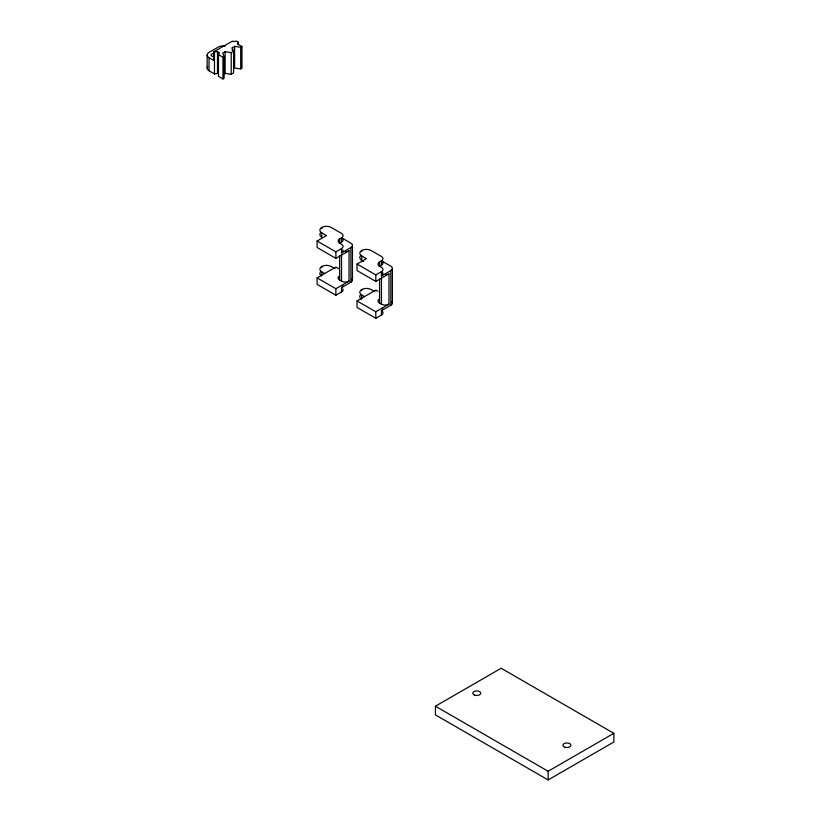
<?xml version="1.0" encoding="UTF-8"?>
<svg xmlns="http://www.w3.org/2000/svg" width="821" height="821" viewBox="0 0 821 821"><rect width="100%" height="100%" fill="white"/><g stroke="black" fill="none" stroke-linecap="round" stroke-linejoin="round"><path stroke-width="1.23" d="M234.621 46.376L234.621 68.061L240.717 68.913L241.949 68.215L241.949 46.53L240.717 47.228L234.621 46.376L232.251 47.721L233.595 51.251L231.224 52.595L225.139 51.744L222.758 53.078L224.102 56.618L224.102 78.303L222.973 78.949L218.458 76.281L218.458 54.597L219.494 52.862L217.503 51.692L213.676 51.785L232.651 41.05L233.585 41.594L236.407 41.071L238.264 42.169L238.264 44.724M238.264 42.169L237.3 43.79L241.949 46.53M342.829 288.869A5.316 3.068 0 0 1 341.515 291.968L335.881 295.221L317.101 284.384L317.101 277.878L335.881 288.715L349.038 281.131L349.038 250.764L335.881 258.358L317.101 247.511L317.101 241.005L326.491 235.586L321.801 232.866A6.64 3.838 0 0 1 321.801 227.448A6.64 3.838 0 0 1 331.191 227.448L341.515 233.41A5.316 3.068 0 0 1 341.515 237.751L341.515 242.092L339.637 243.17A5.316 3.068 0 0 0 339.319 243.375M342.46 238.295L350.916 243.17A5.316 3.068 0 0 1 350.916 247.511L341.515 252.93L341.515 248.599A5.316 3.068 0 0 0 341.515 244.258L339.637 243.17A5.316 3.068 0 0 1 339.637 238.839L341.515 237.751M317.101 241.005L335.881 251.852L341.515 248.599M317.101 277.878L335.881 267.03L339.011 268.836M382.073 311.118A5.316 3.068 0 0 1 381.447 315.028L375.813 318.281L357.032 307.434L357.032 300.927L375.813 311.775L388.969 304.18L388.969 273.814L375.813 281.408L357.032 270.561L357.032 264.054L366.423 258.636L361.733 255.926A6.64 3.838 0 0 1 361.733 250.508A6.64 3.838 0 0 1 371.123 250.508L381.447 256.47A5.316 3.068 0 0 1 381.447 260.801L381.447 265.142L379.569 266.23A5.316 3.068 0 0 0 379.251 266.435M382.391 261.345L390.847 266.23A5.316 3.068 0 0 1 390.847 270.561L381.447 275.989L381.447 271.648A5.316 3.068 0 0 0 381.447 267.307L379.569 266.23L379.569 261.889L381.447 260.801M341.515 291.968L341.515 287.637L350.916 282.208A5.316 3.068 0 0 0 351.799 278.555M357.032 264.054L375.813 274.902L381.447 271.648M357.032 300.927L375.813 290.08L377.906 291.291M381.447 315.028L381.447 310.687L390.847 305.268A5.316 3.068 0 0 0 391.966 301.882M435.438 706.214L501.169 668.253L613.862 733.317L613.862 741.999L548.13 779.95L435.438 714.886L435.438 706.214L548.13 771.278L613.862 733.317M218.458 54.597L222.973 57.254L224.102 56.618M223.548 74.321L225.139 73.428L231.224 74.28L233.595 72.936L233.595 51.251M207.703 66.491A6.64 3.838 0 0 0 209.027 70.729L214.476 73.941L217.503 73.377L217.503 51.692M360.327 256.029A6.64 3.838 0 0 0 361.733 260.267L363.611 261.345M334.947 268.662L331.191 266.486A6.64 3.838 0 0 0 321.801 266.486L321.801 267.574M374.879 291.712L371.123 289.546A6.64 3.838 0 0 0 361.733 289.546L361.733 290.624M338.755 276.39A5.316 3.068 0 0 0 339.637 280.043L341.515 281.131A5.316 3.068 0 0 0 349.038 281.131M378.686 299.439A5.316 3.068 0 0 0 379.569 303.093L381.447 304.18A5.316 3.068 0 0 0 388.969 304.18M321.801 266.486A6.64 3.838 0 0 0 321.801 271.915L324.613 273.537M361.733 289.546A6.64 3.838 0 0 0 361.733 294.965L364.545 296.586M225.344 46.027A6.64 3.838 0 0 0 218.612 46.93L209.129 52.298A6.64 3.838 0 0 0 209.027 57.716L213.676 60.456L213.676 51.785M548.13 771.278L548.13 779.95M392.397 268.395L392.397 303.093M390.847 270.561L390.847 305.268M381.447 277.611L381.447 304.18M379.569 279.058L379.569 303.093M375.813 274.902L375.813 281.408M375.813 311.775L375.813 318.281M361.733 250.508L361.733 251.585M361.733 255.926L361.733 260.267M361.733 294.965L361.733 298.218M352.466 245.346L352.466 280.043M350.916 247.511L350.916 282.208M341.515 254.561L341.515 281.131M339.637 238.839L339.637 243.17M339.637 256.008L339.637 280.043M335.881 251.852L335.881 258.358M335.881 288.715L335.881 295.221M321.801 227.448L321.801 228.536M321.801 232.866L321.801 237.207A6.64 3.838 0 0 1 320.693 232.641M321.801 271.915L321.801 275.168M240.717 47.228L240.717 68.913M232.251 47.721L232.251 50.266M231.224 52.595L231.224 74.28M225.139 51.744L225.139 73.428M222.973 57.254L222.973 78.949M214.476 52.246L214.476 73.941M209.027 57.716L209.027 70.729M207.138 54.997L207.138 68.01M361.733 299.306A6.64 3.838 0 0 1 360.327 295.067M388.969 273.814A5.316 3.068 0 0 1 385.203 274.717M383.592 274.573A5.316 3.068 0 0 1 382.196 274.173M382.976 308.84A5.316 3.068 0 0 1 381.447 310.687M382.073 261.232A5.316 3.068 0 0 1 381.447 265.142M379.569 266.23A5.316 3.068 0 0 1 379.569 261.889M382.073 272.079A5.316 3.068 0 0 1 381.447 275.989M321.391 275.989A6.64 3.838 0 0 1 320.693 271.679M349.038 250.764A5.316 3.068 0 0 1 345.826 251.647M343.045 285.78A5.316 3.068 0 0 1 341.515 287.637M342.829 238.993A5.316 3.068 0 0 1 341.515 242.092M342.829 249.83A5.316 3.068 0 0 1 341.515 252.93M213.747 56.567A2.658 1.529 0 0 1 211.12 55.017A2.658 1.529 0 0 1 213.799 53.498M564.92 747.243A3.982 2.299 0 0 0 570.893 745.252A3.982 2.299 0 0 0 564.92 743.262A3.982 2.299 0 0 0 564.92 747.243M474.764 695.192A3.982 2.299 0 0 0 480.737 693.201A3.982 2.299 0 0 0 474.764 691.21A3.982 2.299 0 0 0 474.764 695.192"/></g></svg>
